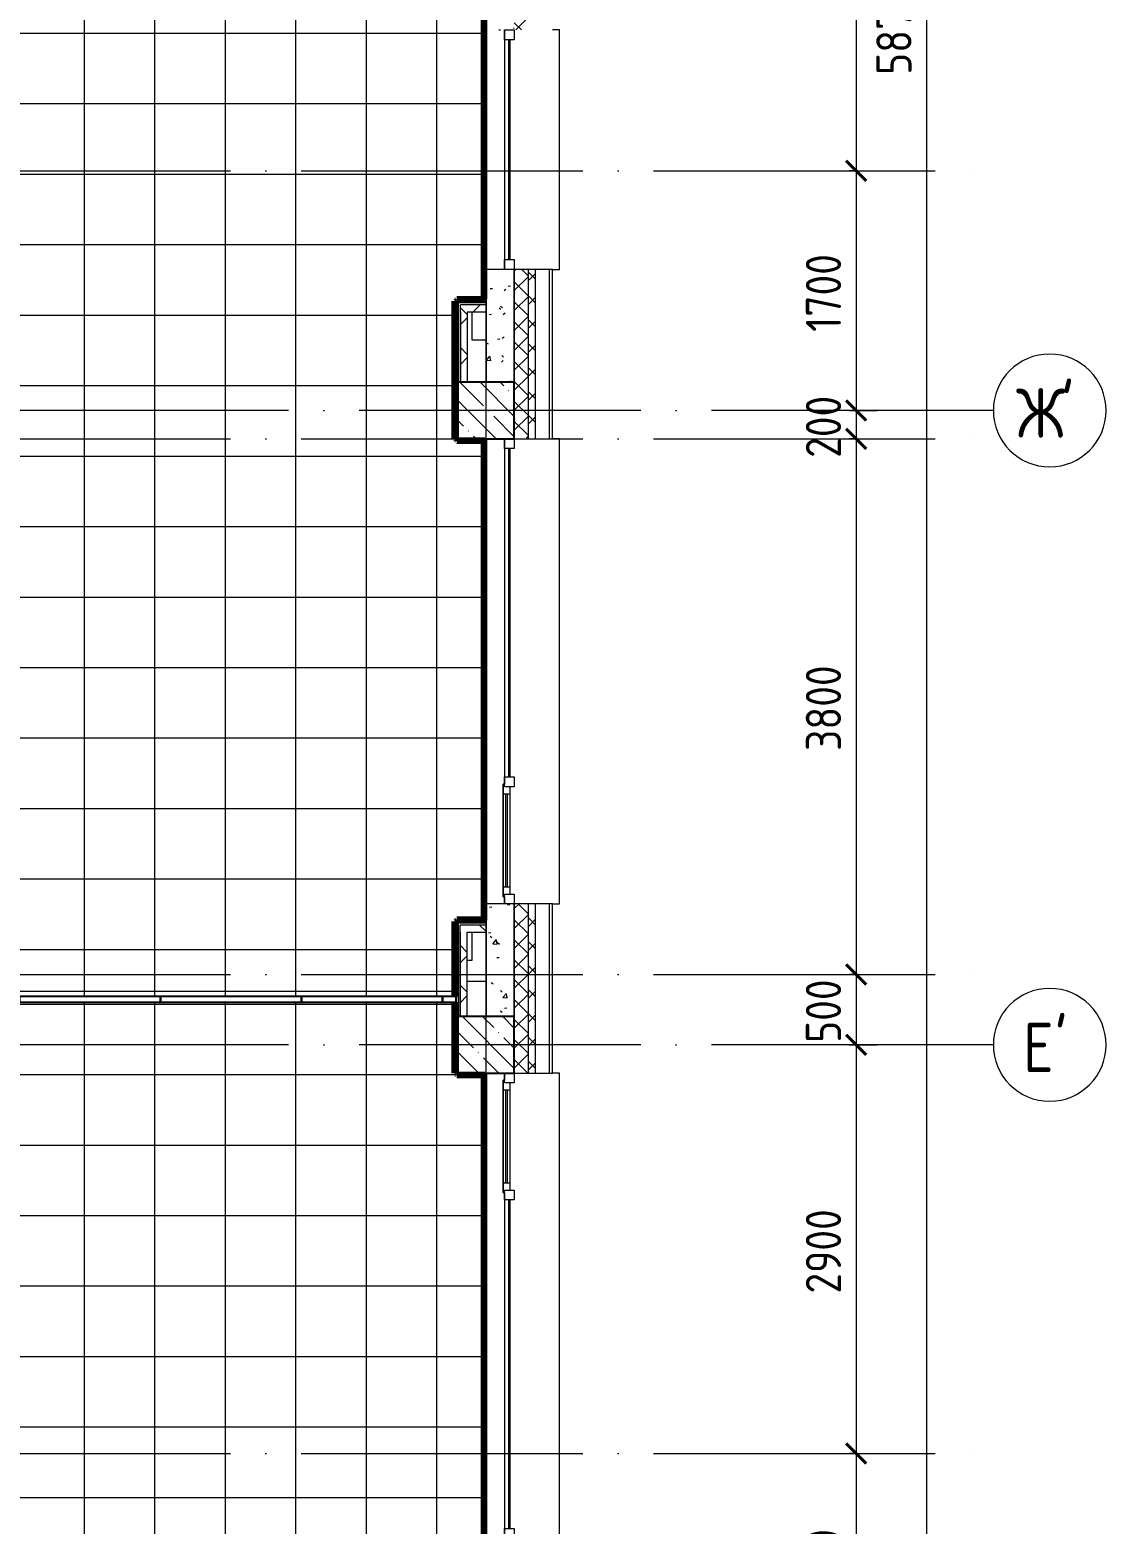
# Model space of a CAD drawing. Header units: millimetres. Extents: x 97 to 215964, y -4577 to 60645.
# Drawn here: x 208311 to 215946, y 18725 to 29325 of the extents above; entities that cross this region are included whole.
import ezdxf

# ---------------------------------------------------------------- set-up
doc = ezdxf.new("R2010")
doc.units = ezdxf.units.MM
doc.linetypes.add('ADSK_Линия сетки', pattern=[2500, 2000, -250, 0, -250])
for name, color, linetype, lineweight in [('A-____-____-DIMS', 211, 'Continuous', 9), ('A-____-____-DIMS-100', 211, 'Continuous', 9), ('A-FLOR-____-OTLN', 192, 'Continuous', 9), ('A-FLOR-____-PATT', 8, 'Continuous', 9), ('A-GENM-____-MCUT', 13, 'Continuous', 9), ('A-GENM-____-OTLN', 13, 'Continuous', 9), ('A-GLAZ-____-MCUT', 151, 'Continuous', 9), ('A-GLAZ-____-OTLN', 151, 'Continuous', 9), ('A-WALL-____-MCUT', 113, 'Continuous', 9), ('A-WALL-____-PATT', 111, 'Continuous', 9), ('A-WALL-FNSH-MCUT', 113, 'Continuous', 9), ('I-WALL-____-OTLN', 2, 'Continuous', 9), ('S-COLS-____-MCUT', 52, 'Continuous', 9), ('S-COLS-____-OTLN', 52, 'Continuous', 9), ('S-GRID-____-IDEN', 1, 'Continuous', 20), ('S-GRID-____-OTLN', 1, 'Continuous', 9)]:
    doc.layers.add(name, color=color, linetype=linetype, lineweight=lineweight)
doc.styles.add('GOST Common', font='GOST_Common.ttf', dxfattribs={"width": 0.9, "height": 250})
doc.styles.add('GOST Common_2', font='GOST_Common.ttf', dxfattribs={"width": 0.9, "height": 350})
doc.dimstyles.new('ADSK_Основной_2_5_мм_Округление_до_10_мм', dxfattribs={"dimscale": 304.8, "dimtxt": 0.824897, "dimasz": 0.463911, "dimexe": 0.492126, "dimexo": 0.001615, "dimgap": 0.098425, "dimtad": 1, "dimdec": 0, "dimlfac": 304.8, "dimrnd": 10, "dimdsep": 46, "dimtxsty": 'GOST Common', "dimblk1": 'OBLIQUE', "dimblk2": 'OBLIQUE', "dimsah": 1, "dimcen": 0.09, "dimdle": 0.492126, "dimazin": 2, "dimtfac": 1, "dimtdec": 4, "dimtix": 1, "dimtmove": 0, "dimatfit": 3, "dimfxl": 1, "dimtvp": 1, "dimtolj": 1, "dimtzin": 0, "dimlwd": 20, "dimlwe": 20, "dimarcsym": 2})
pattern_1 = [(50, (0, 0), (364.36793, -31.8783), [38.1, -419.1]), (355, (0, 0), (-70.48585, 382.1133), [30.48, -335.28]), (100.451, (30.36, -2.66), (293.885, 350.2334), [32.38, -356.18]), (46.184, (0, 101.6), (542.1585, -84.0858), [57.15, -628.65]), (96.636, (45.2, 94.6), (474.8049, 494.8554), [48.57, -534.27]), (351.184, (0, 101.6), (474.8102, 494.85), [45.72, -502.92]), (21, (50.8, 76.2), (303.22847, -204.53046), [38.1, -419.1]), (326, (50.8, 76.2), (123.6039, 368.376), [30.48, -335.28]), (71.451, (76.07, 59.16), (426.8341, 163.8427), [32.38, -356.18]), (37.5, (0, 0), (6.17665, 169.11015), [16.764, -314.452, 16.764, -323.596, -336.55]), (37.5, (0, 0), (6.17665, 169.11015), [-671.576, 16.764, -319.786]), (7.5, (0, 0), (133.63888, 200.3615), [16.764, -177.292, 16.764, -306.832, -128.27]), (7.5, (0, 0), (133.63888, 200.3615), [-517.652, 16.764, -111.506]), (327.5, (-113.28, 0), (271.18182, -11.45836), [16.764, -110.236, 16.764, -379.476, -525.78]), (327.5, (-113.28, 0), (271.18182, -11.45836), [-523.24, 16.764, -509.016]), (317.5, (-164.08, 0), (296.2585, 50.85285), [16.764, -148.336, 16.764, -246.38, -373.38]), (317.5, (-164.08, 0), (296.2585, 50.85285), [-428.244, 16.764, -356.616])]
pattern_2 = [(45, (0, 0), (-141.42136, 141.42136), []), (135, (0, 0), (-141.42136, -141.42136), [])]

# ---------------------------------------------------------------- blocks, each defined once
blk = doc.blocks.new('Окно_СКБ_2Ст1 - Окно_СКБ_2Ст 3300_ОК2-29018964-О_АИ_ПП_8_400_Целиком')
at = {"layer": 'A-GLAZ-____-MCUT', "color": 90}
for p, q in [((-1650, -195), (-1650, -125)), ((-1650, -125), (-1580, -125)), ((-1580, -195), (-1650, -195)), ((-1580, -125), (-1580, -195)), ((750, -195), (750, -125)), ((750, -125), (820, -125)), ((820, -195), (750, -195)), ((820, -195), (800, -195)), ((800, -195), (800, -205)), ((800, -205), (1600, -205)), ((1600, -205), (800, -205)), ((820, -125), (820, -195)), ((1580, -155), (820, -155)), ((820, -155), (820, -195)), ((870, -205), (870, -155)), ((1530, -205), (1530, -155)), ((1580, -195), (1580, -125)), ((1580, -125), (1650, -125)), ((1580, -195), (1580, -155)), ((1650, -195), (1580, -195)), ((1600, -195), (1580, -195)), ((1600, -205), (1600, -195)), ((1650, -125), (1650, -195))]:
    blk.add_line(p, q, dxfattribs=at)
at = {"layer": 'A-GLAZ-____-MCUT', "color": 10, "lineweight": 5}
for p, q in [((750, -155), (-1580, -155)), ((750, -165), (-1580, -165)), ((870, -175), (1530, -175)), ((1530, -185), (870, -185))]:
    blk.add_line(p, q, dxfattribs=at)
at = {"layer": 'A-GLAZ-____-OTLN', "color": 10, "lineweight": 5}
for p, q in [((-1650, -195), (800, -195)), ((1600, -195), (1650, -195))]:
    blk.add_line(p, q, dxfattribs=at)
blk = doc.blocks.new('Окно_СКБ_2Ст1 - Окно_СКБ_2Ст 3300_ОК2л-29018870-О_АИ_ПП_8_400_Целиком')
at = {"layer": 'A-GLAZ-____-MCUT', "color": 90}
for p, q in [((-1650, -195), (-1650, -125)), ((-1650, -125), (-1580, -125)), ((-1580, -195), (-1650, -195)), ((-1580, -195), (-1600, -195)), ((-1600, -195), (-1600, -205)), ((-1600, -205), (-800, -205)), ((-800, -205), (-1600, -205)), ((-1580, -125), (-1580, -195)), ((-820, -155), (-1580, -155)), ((-1580, -155), (-1580, -195)), ((-1530, -205), (-1530, -155)), ((-870, -205), (-870, -155)), ((-820, -195), (-820, -125)), ((-820, -125), (-750, -125)), ((-820, -195), (-820, -155)), ((-750, -195), (-820, -195)), ((-800, -195), (-820, -195)), ((-800, -205), (-800, -195)), ((-750, -125), (-750, -195)), ((1580, -195), (1580, -125)), ((1580, -125), (1650, -125)), ((1650, -195), (1580, -195)), ((1650, -125), (1650, -195))]:
    blk.add_line(p, q, dxfattribs=at)
at = {"layer": 'A-GLAZ-____-MCUT', "color": 10, "lineweight": 5}
for p, q in [((-1530, -175), (-870, -175)), ((-870, -185), (-1530, -185)), ((1580, -155), (-750, -155)), ((1580, -165), (-750, -165))]:
    blk.add_line(p, q, dxfattribs=at)
at = {"layer": 'A-GLAZ-____-OTLN', "color": 10, "lineweight": 5}
for p, q in [((-1650, -195), (-1600, -195)), ((-800, -195), (1650, -195))]:
    blk.add_line(p, q, dxfattribs=at)
blk = doc.blocks.new('Окно_СКБ_1Ст1 - 120_Окно_СКБ_1Ст_1700_ОК19Л-29018914-О_АИ_ПП_8_400_Целиком')
at = {"layer": 'A-GLAZ-____-MCUT', "color": 90}
for p, q in [((-850, -195), (-850, -125)), ((-850, -125), (-780, -125)), ((-780, -195), (-850, -195)), ((-780, -125), (-780, -195)), ((780, -195), (780, -125)), ((780, -125), (850, -125)), ((850, -195), (780, -195)), ((850, -125), (850, -195))]:
    blk.add_line(p, q, dxfattribs=at)
at = {"layer": 'A-GLAZ-____-MCUT', "color": 10, "lineweight": 5}
for p, q in [((780, -155), (-780, -155)), ((780, -165), (-780, -165))]:
    blk.add_line(p, q, dxfattribs=at)
at = {"layer": 'A-GLAZ-____-OTLN', "color": 10, "lineweight": 5}
blk.add_line((-850, -195), (850, -195), dxfattribs=at)
blk = doc.blocks.new('WNW_Отлив1 - Отлив_металлический 2-28598290-О_АИ_ПП_8_400_Целиком')
at = {"layer": 'A-GLAZ-____-OTLN', "color": 10, "lineweight": 5}
for p, q in [((1650, 320), (-1650, 320)), ((-1650, 320), (-1650, 270)), ((1650, 270), (1650, 320))]:
    blk.add_line(p, q, dxfattribs=at)
blk = doc.blocks.new('WNW_Отлив1 - Отлив_металлический 2-28595994-О_АИ_ПП_8_400_Целиком')
at = {"layer": 'A-GLAZ-____-OTLN', "color": 10, "lineweight": 5}
for p, q in [((850, 320), (-850, 320)), ((-850, 320), (-850, 270)), ((850, 270), (850, 320))]:
    blk.add_line(p, q, dxfattribs=at)
blk = doc.blocks.new('BSC_Колонна _Прямоугольная - 400x400-V91-О_АИ_ПП_8_400_Целиком')
at = {"layer": 'S-COLS-____-OTLN', "lineweight": 5}
h = blk.add_hatch(dxfattribs=at)
h.set_pattern_fill('FP_101', color=256, style=0, pattern_type=2)
h.set_pattern_definition([(135, (-152749.98, -26625), (-142.5612, -142.5612), []), (135, (-152607.42, -26625), (-142.5612, -142.5612), [252.016, -50.403, 3.353, -47.05])])
h.paths.add_polyline_path([(-200, -200), (200, -200), (200, 200), (-200, 200), (-200, -120)])
at = {"layer": 'S-COLS-____-MCUT', "color": 130, "lineweight": 25}
for p, q in [((200, 200), (-200, 200)), ((-200, 200), (-200, -200)), ((200, -200), (200, 200)), ((-200, -200), (200, -200))]:
    blk.add_line(p, q, dxfattribs=at)
blk = doc.blocks.new('BSC_Колонна _Прямоугольная - 400x400-V93-О_АИ_ПП_8_400_Целиком')
at = {"layer": 'S-COLS-____-OTLN', "lineweight": 5}
h = blk.add_hatch(dxfattribs=at)
h.set_pattern_fill('FP_103', color=256, style=0, pattern_type=2)
h.set_pattern_definition([(135, (-152749.98, -22125), (-142.5612, -142.5612), []), (135, (-152607.42, -22125), (-142.5612, -142.5612), [252.016, -50.403, 3.353, -47.05])])
h.paths.add_polyline_path([(-200, -200), (200, -200), (200, 200), (-200, 200)])
at = {"layer": 'S-COLS-____-MCUT', "color": 130, "lineweight": 25}
for p, q in [((200, 200), (-200, 200)), ((-200, 200), (-200, -200)), ((200, -200), (200, 200)), ((-200, -200), (200, -200))]:
    blk.add_line(p, q, dxfattribs=at)
blk = doc.blocks.new('101_Трансформируемая перегородка - 101_Трансформируемая перегородка без двери-38025956-О_АИ_ПП_8_400_Целиком')
at = {"layer": 'A-GENM-____-MCUT', "color": 130, "lineweight": 25}
for p, q in [((100, 0), (0, 0)), ((0, 0), (0, -40)), ((100, -40), (100, 0)), ((100, 0), (100, -40)), ((1100, 0), (100, 0)), ((2100, 0), (1100, 0)), ((1100, 0), (1100, -40)), ((1100, -40), (1100, 0)), ((3100, 0), (2100, 0)), ((2100, 0), (2100, -40)), ((2100, -40), (2100, 0)), ((4100, 0), (3100, 0)), ((3100, 0), (3100, -40)), ((3100, -40), (3100, 0)), ((5100, 0), (4100, 0)), ((4100, 0), (4100, -40)), ((4100, -40), (4100, 0)), ((6100, 0), (5100, 0)), ((5100, 0), (5100, -40)), ((5100, -40), (5100, 0)), ((7100, 0), (6100, 0)), ((6100, 0), (6100, -40)), ((6100, -40), (6100, 0)), ((7100, -40), (7100, 0)), ((7200, 0), (7100, 0)), ((7100, 0), (7100, -40)), ((7200, -40), (7200, 0)), ((0, -40), (100, -40)), ((100, -40), (1100, -40)), ((1100, -40), (2100, -40)), ((2100, -40), (3100, -40)), ((3100, -40), (4100, -40)), ((4100, -40), (5100, -40)), ((5100, -40), (6100, -40)), ((6100, -40), (7100, -40)), ((7100, -40), (7200, -40))]:
    blk.add_line(p, q, dxfattribs=at)
blk = doc.blocks.new('0083_СОШ675_АР_R22_rvt-1-О_АИ_ПП_8_400_Целиком')
at = {"layer": 'A-WALL-____-PATT', "lineweight": 5}
h = blk.add_hatch(dxfattribs=at)
h.set_pattern_fill('FP_9', color=10, style=0, pattern_type=2)
h.set_pattern_definition([(135, (0, 0), (-84.85281, -84.85281), []), (225, (0, 0), (84.85281, -84.85281), [])])
h.paths.add_polyline_path([(153050, -275), (153100, -275), (153100, 625), (153050, 625), (153050, -175)])
h.paths.add_polyline_path([(153100, 2325), (153100, 3025), (153050, 3025), (153050, 2325)])
h.paths.add_polyline_path([(153100, 3925), (153100, 5125), (153050, 5125), (153050, 3925)])
h.paths.add_polyline_path([(153050, 8425), (153100, 8425), (153100, 9625), (153050, 9625)])
h.paths.add_polyline_path([(153100, 11325), (153100, 12025), (153050, 12025), (153050, 11325)])
h.paths.add_polyline_path([(153050, 12925), (153100, 12925), (153100, 14125), (153050, 14125), (153050, 13803)])
h.paths.add_polyline_path([(153050, 15025), (153100, 15025), (153100, 15725), (153050, 15725)])
h.paths.add_polyline_path([(153050, 17425), (153100, 17425), (153100, 18625), (153050, 18625), (153050, 17711)])
h.paths.add_polyline_path([(153050, 21925), (153100, 21925), (153100, 23125), (153050, 23125)])
h.paths.add_polyline_path([(153050, 26425), (153100, 26425), (153100, 27625), (153050, 27625)])
h.paths.add_polyline_path([(153050, 29325), (153100, 29325), (153100, 30025), (153050, 30025), (153050, 29436)])
h.paths.add_polyline_path([(153100, 30925), (153100, 32125), (153050, 32125), (153050, 30925)])
h.paths.add_polyline_path([(153100, 35425), (153100, 36625), (153050, 36625), (153050, 35425)])
h.paths.add_polyline_path([(153050, 39925), (153100, 39925), (153100, 41125), (153050, 41125)])
h.paths.add_polyline_path([(153100, 42025), (153100, 42725), (153050, 42725), (153050, 42025)])
h.paths.add_polyline_path([(153050, 44425), (153100, 44425), (153100, 45625), (153050, 45625), (153050, 45068)])
h.paths.add_polyline_path([(153100, 47325), (153100, 48025), (153050, 48025), (153050, 47325)])
h.paths.add_polyline_path([(153050, 48925), (153100, 48925), (153100, 50125), (153050, 50125), (153050, 48976)])
h.paths.add_polyline_path([(153100, 53425), (153100, 54625), (153050, 54625), (153050, 53425)])
h.paths.add_polyline_path([(153100, 57925), (153100, 59075), (153050, 59075), (153050, 57925)])
h = blk.add_hatch(dxfattribs=at)
h.set_pattern_fill('FP_16', color=10, style=0, pattern_type=2)
h.set_pattern_definition([(45, (0, 0), (-70.71068, 70.71068), []), (135, (0, 0), (-70.71068, -70.71068), [])])
h.paths.add_polyline_path([(153050, -175), (153050, 625), (152950, 625), (152950, -175)])
h.paths.add_polyline_path([(153050, 2325), (153050, 3025), (152950, 3025), (152950, 2325)])
h.paths.add_polyline_path([(153050, 3925), (153050, 5125), (152950, 5125), (152950, 3925)])
h.paths.add_polyline_path([(152950, 8425), (153050, 8425), (153050, 9625), (152950, 9625), (152950, 8825)])
h.paths.add_polyline_path([(152950, 11325), (153050, 11325), (153050, 12025), (152950, 12025)])
h.paths.add_polyline_path([(152950, 12925), (153050, 12925), (153050, 14125), (152950, 14125), (152950, 13325)])
h.paths.add_polyline_path([(153050, 15025), (153050, 15725), (152950, 15725), (152950, 15025)])
h.paths.add_polyline_path([(152950, 17425), (153050, 17425), (153050, 18625), (152950, 18625), (152950, 17711)])
h.paths.add_polyline_path([(152950, 21925), (153050, 21925), (153050, 23125), (152950, 23125), (152950, 22325)])
h.paths.add_polyline_path([(152950, 26425), (153050, 26425), (153050, 27625), (152950, 27625), (152950, 26825)])
h.paths.add_polyline_path([(152950, 29325), (153050, 29325), (153050, 30025), (152950, 30025), (152950, 29436)])
h.paths.add_polyline_path([(153050, 30925), (153050, 32125), (152950, 32125), (152950, 30925)])
h.paths.add_polyline_path([(153050, 35425), (153050, 36625), (152950, 36625), (152950, 35425)])
h.paths.add_polyline_path([(152950, 39925), (153050, 39925), (153050, 41125), (152950, 41125), (152950, 40725)])
h.paths.add_polyline_path([(152950, 42025), (153050, 42025), (153050, 42725), (152950, 42725)])
h.paths.add_polyline_path([(152950, 44425), (153050, 44425), (153050, 45625), (152950, 45625), (152950, 45068)])
h.paths.add_polyline_path([(153050, 47325), (153050, 48025), (152950, 48025), (152950, 47325)])
h.paths.add_polyline_path([(152950, 48925), (153050, 48925), (153050, 50125), (152950, 50125), (152950, 48976)])
h.paths.add_polyline_path([(153050, 53425), (153050, 54625), (152950, 54625), (152950, 53425)])
h.paths.add_polyline_path([(152950, 57925), (153050, 57925), (153050, 58975), (152950, 58975), (152950, 58575)])
h = blk.add_hatch(dxfattribs=at)
h.set_pattern_fill('FP_69', color=10, style=0, pattern_type=2)
h.set_pattern_definition(pattern_1)
h.paths.add_polyline_path([(152924, 26825), (152950, 26825), (152950, 27625), (152750, 27625), (152750, 26825)])
h.paths.add_polyline_path([(152924, 29325), (152950, 29325), (152950, 30025), (152750, 30025), (152750, 29325)])
h = blk.add_hatch(dxfattribs=at)
h.set_pattern_fill('FP_17', color=252, style=0, pattern_type=2)
h.set_pattern_definition(pattern_2)
h.paths.add_polyline_path([(152568, 27325), (152750, 27325), (152750, 27375), (152568, 27375)])
h = blk.add_hatch(dxfattribs=at)
h.set_pattern_fill('FP_17', color=252, style=0, pattern_type=2)
h.set_pattern_definition(pattern_2)
h.paths.add_polyline_path([(152568, 26825), (152618, 26825), (152618, 27325), (152568, 27325), (152568, 26993)])
h = blk.add_hatch(dxfattribs=at)
h.set_pattern_fill('FP_69', color=10, style=0, pattern_type=2)
h.set_pattern_definition(pattern_1)
h.paths.add_polyline_path([(152950, 22325), (152950, 22325), (152950, 23125), (152750, 23125), (152750, 22325), (152924, 22325)])
h = blk.add_hatch(dxfattribs=at)
h.set_pattern_fill('FP_17', color=252, style=0, pattern_type=2)
h.set_pattern_definition(pattern_2)
h.paths.add_polyline_path([(152615, 22925), (152750, 22925), (152750, 22975), (152565, 22975), (152565, 22925), (152610, 22925)])
h = blk.add_hatch(dxfattribs=at)
h.set_pattern_fill('FP_17', color=252, style=0, pattern_type=2)
h.set_pattern_definition(pattern_2)
h.paths.add_polyline_path([(152565, 22325), (152615, 22325), (152615, 22925), (152565, 22925), (152565, 22597)])
at = {"layer": 'A-FLOR-____-OTLN', "color": 90}
for p, q in [((152650, 27125), (152650, 27325)), ((152750, 27125), (152650, 27125)), ((152650, 22725), (152650, 22925)), ((152615, 22725), (152650, 22725)), ((152750, 22575), (152615, 22575))]:
    blk.add_line(p, q, dxfattribs=at)
at = {"layer": 'A-WALL-____-MCUT', "color": 50, "lineweight": 13}
for p, q in [((152750, 27625), (152750, 26825)), ((152950, 27625), (152750, 27625)), ((152950, 27625), (152950, 26825)), ((152950, 26825), (152950, 27625)), ((153100, 27625), (153050, 27625)), ((153050, 26425), (153050, 27625)), ((153100, 26425), (153100, 27625)), ((152568, 27325), (152568, 27375)), ((152750, 27375), (152568, 27375)), ((152750, 27325), (152750, 27375)), ((152568, 27325), (152568, 26825)), ((152618, 26825), (152618, 27325)), ((152618, 27325), (152750, 27325)), ((153050, 26425), (153100, 26425)), ((152750, 23125), (152750, 22325)), ((152950, 23125), (152750, 23125)), ((152950, 23125), (152950, 22325)), ((152950, 22325), (152950, 23125)), ((153100, 23125), (153050, 23125)), ((153050, 21925), (153050, 23125)), ((153100, 21925), (153100, 23125)), ((152565, 22925), (152565, 22975)), ((152750, 22975), (152565, 22975)), ((152565, 22925), (152565, 22325)), ((152615, 22325), (152615, 22925)), ((152615, 22925), (152750, 22925)), ((152750, 22925), (152750, 22975)), ((153050, 21925), (153100, 21925))]:
    blk.add_line(p, q, dxfattribs=at)
at = {"layer": 'A-WALL-____-MCUT', "color": 90}
for p, q in [((153050, 27625), (152950, 27625)), ((153200, 27625), (153100, 27625)), ((152950, 26425), (153050, 26425)), ((153100, 26425), (153200, 26425)), ((153050, 23125), (152950, 23125)), ((153200, 23125), (153100, 23125)), ((152950, 21925), (153050, 21925)), ((153100, 21925), (153200, 21925))]:
    blk.add_line(p, q, dxfattribs=at)
at = {"layer": 'A-WALL-____-MCUT', "color": 10, "lineweight": 5}
for p, q in [((153200, 26425), (153200, 27625)), ((152555, 27375), (152555, 27388)), ((152750, 27388), (152555, 27388)), ((152555, 27325), (152555, 27375)), ((152555, 27325), (152555, 26825)), ((153200, 21925), (153200, 23125)), ((152553, 22975), (152553, 22988)), ((152750, 22988), (152553, 22988)), ((152553, 22925), (152553, 22975)), ((152553, 22925), (152553, 22325))]:
    blk.add_line(p, q, dxfattribs=at)
at = {"layer": 'A-WALL-FNSH-MCUT', "color": 90}
for p, q in [((153220, 27625), (153200, 27625)), ((153220, 26425), (153220, 27625)), ((152750, 27400), (152543, 27400)), ((152543, 27400), (152543, 27388)), ((152543, 27388), (152543, 27375)), ((152543, 27375), (152543, 27325)), ((152750, 27388), (152750, 27400)), ((152750, 27375), (152750, 27388)), ((152543, 27325), (152543, 26825)), ((152543, 26825), (152550, 26825)), ((153200, 26425), (153220, 26425)), ((153220, 23125), (153200, 23125)), ((153220, 21925), (153220, 23125)), ((152750, 23000), (152540, 23000)), ((152540, 23000), (152540, 22988)), ((152540, 22988), (152540, 22975)), ((152540, 22975), (152540, 22925)), ((152540, 22925), (152540, 22325)), ((152750, 22988), (152750, 23000)), ((152750, 22975), (152750, 22988)), ((152540, 22325), (152550, 22325)), ((153200, 21925), (153220, 21925))]:
    blk.add_line(p, q, dxfattribs=at)
at = {"layer": 'I-WALL-____-OTLN', "color": 90}
for p, q in [((152750, 27625), (152750, 29325)), ((152750, 23125), (152750, 26425)), ((152750, 18625), (152750, 21925))]:
    blk.add_line(p, q, dxfattribs=at)
at = {"layer": 'A-GENM-____-OTLN', "color": 90, "lineweight": 9, "rotation": 180}
blk.add_blockref('101_Трансформируемая перегородка - 101_Трансформируемая перегородка без двери-38025956-О_АИ_ПП_8_400_Целиком', (152540, 22428), dxfattribs=at)
at = {"layer": 'A-GLAZ-____-OTLN', "color": 90, "lineweight": 9, "rotation": 269.9999999999999}
for name, p in [('Окно_СКБ_1Ст1 - 120_Окно_СКБ_1Ст_1700_ОК19Л-29018914-О_АИ_ПП_8_400_Целиком', (153075, 28475)), ('WNW_Отлив1 - Отлив_металлический 2-28595994-О_АИ_ПП_8_400_Целиком', (152950, 28475)), ('Окно_СКБ_2Ст1 - Окно_СКБ_2Ст 3300_ОК2-29018964-О_АИ_ПП_8_400_Целиком', (153075, 24775)), ('WNW_Отлив1 - Отлив_металлический 2-28598290-О_АИ_ПП_8_400_Целиком', (152950, 24775)), ('Окно_СКБ_2Ст1 - Окно_СКБ_2Ст 3300_ОК2л-29018870-О_АИ_ПП_8_400_Целиком', (153075, 20275)), ('WNW_Отлив1 - Отлив_металлический 2-28598290-О_АИ_ПП_8_400_Целиком', (152950, 20275))]:
    blk.add_blockref(name, p, dxfattribs=at)
at = {"layer": 'S-COLS-____-OTLN', "color": 90, "lineweight": 9}
for name, p in [('BSC_Колонна _Прямоугольная - 400x400-V91-О_АИ_ПП_8_400_Целиком', (152750, 26625)), ('BSC_Колонна _Прямоугольная - 400x400-V93-О_АИ_ПП_8_400_Целиком', (152750, 22125))]:
    blk.add_blockref(name, p, dxfattribs=at)
blk = doc.blocks.new('Ось сетки - Круг_Ø8 мм-8258-О_АИ_ПП_8_400_Целиком')
at = {"layer": 'S-GRID-____-IDEN'}
for start, end in [(360, 180), (180, 360)]:
    blk.add_arc((0, 0), 4, start, end, dxfattribs=at)
blk = doc.blocks.new('DIMBLOCK20-О_АИ_ПП_8_400_Целиком')
at = {"layer": 'A-____-____-DIMS-100', "lineweight": 40}
for p, q in [((214173, 31125), (214102, 31196)), ((214173, 31125), (214243, 31054)), ((214173, 28325), (214102, 28396)), ((214173, 28325), (214243, 28254))]:
    blk.add_line(p, q, dxfattribs=at)
at = {"layer": 'A-____-____-DIMS-100', "lineweight": 20}
for p, q in [((214123, 31125), (214323, 31125)), ((214173, 31125), (214123, 31125)), ((214173, 31125), (214173, 28325)), ((214123, 28325), (214323, 28325)), ((214173, 28325), (214123, 28325))]:
    blk.add_line(p, q, dxfattribs=at)
at = {"layer": 'A-____-____-DIMS-100', "color": 0, "lineweight": 20, "insert": (213816, 29410), "char_height": 250, "width": 756.84, "attachment_point": 1, "rotation": 90, "line_spacing_factor": 1.022761, "style": 'GOST Common'}
blk.add_mtext('2800', dxfattribs=at)
blk = doc.blocks.new('_Oblique')
at = {"color": 0, "linetype": 'ByBlock', "lineweight": -2}
blk.add_line((-0.5, -0.5), (0.5, 0.5), dxfattribs=at)
blk = doc.blocks.new('DIMBLOCK21-О_АИ_ПП_8_400_Целиком')
at = {"layer": 'A-____-____-DIMS-100', "lineweight": 40}
for p, q in [((214173, 28325), (214102, 28396)), ((214173, 28325), (214243, 28254)), ((214173, 26625), (214102, 26696)), ((214173, 26625), (214243, 26554))]:
    blk.add_line(p, q, dxfattribs=at)
at = {"layer": 'A-____-____-DIMS-100', "lineweight": 20}
for p, q in [((214123, 28325), (214323, 28325)), ((214173, 28325), (214123, 28325)), ((214173, 28325), (214173, 26625)), ((214123, 26625), (214323, 26625)), ((214173, 26625), (214123, 26625))]:
    blk.add_line(p, q, dxfattribs=at)
at = {"layer": 'A-____-____-DIMS-100', "color": 0, "lineweight": 20, "insert": (213816, 27183), "char_height": 250, "width": 700.59, "attachment_point": 1, "rotation": 90, "line_spacing_factor": 1.022761, "style": 'GOST Common'}
blk.add_mtext('1700', dxfattribs=at)
blk = doc.blocks.new('DIMBLOCK22-О_АИ_ПП_8_400_Целиком')
at = {"layer": 'A-____-____-DIMS-100', "lineweight": 40}
for p, q in [((214173, 26625), (214102, 26696)), ((214173, 26625), (214243, 26554)), ((214173, 26425), (214102, 26496)), ((214173, 26425), (214243, 26354))]:
    blk.add_line(p, q, dxfattribs=at)
at = {"layer": 'A-____-____-DIMS-100', "lineweight": 20}
for p, q in [((214123, 26625), (214323, 26625)), ((214173, 26625), (214123, 26625)), ((214173, 26625), (214173, 26425)), ((214123, 26425), (214323, 26425)), ((214173, 26425), (214123, 26425))]:
    blk.add_line(p, q, dxfattribs=at)
at = {"layer": 'A-____-____-DIMS-100', "color": 0, "lineweight": 20, "insert": (213816, 26289), "char_height": 250, "width": 567.63, "attachment_point": 1, "rotation": 90, "line_spacing_factor": 1.022761, "style": 'GOST Common'}
blk.add_mtext('200', dxfattribs=at)
blk = doc.blocks.new('DIMBLOCK23-О_АИ_ПП_8_400_Целиком')
at = {"layer": 'A-____-____-DIMS-100', "lineweight": 40}
for p, q in [((214173, 26425), (214102, 26496)), ((214173, 26425), (214243, 26354)), ((214173, 22625), (214102, 22696)), ((214173, 22625), (214243, 22554))]:
    blk.add_line(p, q, dxfattribs=at)
at = {"layer": 'A-____-____-DIMS-100', "lineweight": 20}
for p, q in [((214123, 26425), (214323, 26425)), ((214173, 26425), (214123, 26425)), ((214173, 26425), (214173, 22625)), ((214123, 22625), (214323, 22625)), ((214173, 22625), (214123, 22625))]:
    blk.add_line(p, q, dxfattribs=at)
at = {"layer": 'A-____-____-DIMS-100', "color": 0, "lineweight": 20, "insert": (213816, 24210), "char_height": 250, "width": 756.84, "attachment_point": 1, "rotation": 90, "line_spacing_factor": 1.022761, "style": 'GOST Common'}
blk.add_mtext('3800', dxfattribs=at)
blk = doc.blocks.new('DIMBLOCK24-О_АИ_ПП_8_400_Целиком')
at = {"layer": 'A-____-____-DIMS-100', "lineweight": 40}
for p, q in [((214173, 22625), (214102, 22696)), ((214173, 22625), (214243, 22554)), ((214173, 22125), (214102, 22196)), ((214173, 22125), (214243, 22054))]:
    blk.add_line(p, q, dxfattribs=at)
at = {"layer": 'A-____-____-DIMS-100', "lineweight": 20}
for p, q in [((214123, 22625), (214323, 22625)), ((214173, 22625), (214123, 22625)), ((214173, 22625), (214173, 22125)), ((214123, 22125), (214323, 22125)), ((214173, 22125), (214123, 22125))]:
    blk.add_line(p, q, dxfattribs=at)
at = {"layer": 'A-____-____-DIMS-100', "color": 0, "lineweight": 20, "insert": (213816, 22139), "char_height": 250, "width": 567.63, "attachment_point": 1, "rotation": 90, "line_spacing_factor": 1.022761, "style": 'GOST Common'}
blk.add_mtext('500', dxfattribs=at)
blk = doc.blocks.new('DIMBLOCK25-О_АИ_ПП_8_400_Целиком')
at = {"layer": 'A-____-____-DIMS-100', "lineweight": 40}
for p, q in [((214173, 22125), (214102, 22196)), ((214173, 22125), (214243, 22054)), ((214173, 19225), (214102, 19296)), ((214173, 19225), (214243, 19154))]:
    blk.add_line(p, q, dxfattribs=at)
at = {"layer": 'A-____-____-DIMS-100', "lineweight": 20}
for p, q in [((214123, 22125), (214323, 22125)), ((214173, 22125), (214123, 22125)), ((214173, 22125), (214173, 19225)), ((214123, 19225), (214323, 19225)), ((214173, 19225), (214123, 19225))]:
    blk.add_line(p, q, dxfattribs=at)
at = {"layer": 'A-____-____-DIMS-100', "color": 0, "lineweight": 20, "insert": (213816, 20360), "char_height": 250, "width": 756.84, "attachment_point": 1, "rotation": 90, "line_spacing_factor": 1.022761, "style": 'GOST Common'}
blk.add_mtext('2900', dxfattribs=at)
blk = doc.blocks.new('DIMBLOCK26-О_АИ_ПП_8_400_Целиком')
at = {"layer": 'A-____-____-DIMS-100', "lineweight": 40}
for p, q in [((214173, 19225), (214102, 19296)), ((214173, 19225), (214243, 19154)), ((214173, 17625), (214102, 17696)), ((214173, 17625), (214243, 17554))]:
    blk.add_line(p, q, dxfattribs=at)
at = {"layer": 'A-____-____-DIMS-100', "lineweight": 20}
for p, q in [((214123, 19225), (214323, 19225)), ((214173, 19225), (214123, 19225)), ((214173, 19225), (214173, 17625)), ((214123, 17625), (214323, 17625)), ((214173, 17625), (214123, 17625))]:
    blk.add_line(p, q, dxfattribs=at)
at = {"layer": 'A-____-____-DIMS-100', "color": 0, "lineweight": 20, "insert": (213816, 18133), "char_height": 250, "width": 700.59, "attachment_point": 1, "rotation": 90, "line_spacing_factor": 1.022761, "style": 'GOST Common'}
blk.add_mtext('1600', dxfattribs=at)
blk = doc.blocks.new('DIMBLOCK34-О_АИ_ПП_8_400_Целиком')
at = {"layer": 'A-____-____-DIMS-100', "lineweight": 40}
for p, q in [((214673, 58775), (214602, 58846)), ((214673, 58775), (214743, 58704)), ((214673, 25), (214602, 96)), ((214673, 25), (214743, -46))]:
    blk.add_line(p, q, dxfattribs=at)
at = {"layer": 'A-____-____-DIMS-100', "lineweight": 20}
for p, q in [((214673, 58925), (214673, -125)), ((214623, 58775), (214823, 58775)), ((214673, 58775), (214623, 58775)), ((214623, 25), (214823, 25)), ((214673, 25), (214623, 25))]:
    blk.add_line(p, q, dxfattribs=at)
at = {"layer": 'A-____-____-DIMS-100', "color": 0, "lineweight": 20, "insert": (214316, 29006), "char_height": 250, "width": 946.05, "attachment_point": 1, "rotation": 90, "line_spacing_factor": 1.022761, "style": 'GOST Common'}
blk.add_mtext('58750', dxfattribs=at)

msp = doc.modelspace()

# ---------------------------------------------------------------- hatches: boundary and pattern name
at = {"layer": 'A-FLOR-____-PATT'}
h = msp.add_hatch(dxfattribs=at)
h.set_pattern_fill('FP_193', color=256, style=0, pattern_type=2)
h.set_pattern_definition([(0, (207697.87, 27301.37), (0, 500), []), (90, (207697.87, 27301.37), (-500, 3e-14), [])])
h.paths.add_polyline_path([(204062.700658, 22502.72999), (211325.865903, 22502.72999), (211325.865903, 23000.004543), (211330.865903, 23000.430228), (211330.865903, 23010.004543), (211340.865903, 23010.004543), (211340.865903, 23015.004543), (211532.865903, 23015.004543), (211532.865903, 26410.000586), (211340.865903, 26410.000586), (211340.865903, 26415.000586), (211330.865903, 26415.000586), (211330.865903, 26425), (211325.865903, 26425), (211325.865903, 27400.11992), (211330.865903, 27400.11992), (211330.865903, 27410.11992), (211340.865903, 27410.11992), (211340.865903, 27415.11992), (211532.887824, 27415.11992), (211532.887824, 30910.000586), (211347.887824, 30910.000586), (211347.865903, 30915.000586), (211337.887824, 30915.000586), (211337.887824, 30925), (211332.887824, 30925), (211332.887824, 31325.239253), (211337.887824, 31326.108881), (211337.887824, 31335.239253), (211347.887824, 31335.239253), (211347.887824, 31340.239253), (211532.887824, 31340.239253), (211532.887824, 32024.999414), (204392.865903, 32024.999414), (204392.865903, 30925.000586), (204387.865903, 30925.000586), (204387.865903, 30915.000586), (204377.865903, 30915.000586), (204377.865903, 30910.000586), (204062.887824, 30910.000586), (204062.887824, 29799.999414), (204047.887824, 29800.074152), (204047.700658, 29799.999414), (203847.865903, 29799.999414), (203847.865903, 27299.999414), (204047.700658, 27299.967876), (204047.887824, 27299.999414), (204062.887824, 27299.999414), (204062.887824, 26840.000586), (204377.887824, 26840.000586), (204378.874311, 26835.000586), (204387.887824, 26835.000586), (204387.887824, 26825.000586), (204392.887824, 26824.136654), (204392.887824, 23175.001172), (204387.887824, 23174.031837), (204387.887824, 23165.001172), (204377.887824, 23165.001172), (204377.865903, 23160.001172), (204062.700658, 23160.001172), (204062.700658, 22533.317087)])
h.paths.add_polyline_path([(204377.865903, 23175.001172), (204377.887824, 23175.021029), (204377.865903, 23175.010808)])
h.paths.add_polyline_path([(211347.85569, 26425.000586), (211347.865903, 26425.000586), (211347.865903, 26825), (211340.865903, 26825), (211340.865903, 26425.000586)])
h.paths.add_polyline_path([(211532.887824, 32064.999414), (211532.887824, 32099.999414), (204392.865903, 32099.999414), (204392.865903, 32064.999414), (211447.888824, 32064.999414)])
h = msp.add_hatch(dxfattribs=at)
h.set_pattern_fill('FP_192', color=256, style=0, pattern_type=2)
h.set_pattern_definition([(0, (207697.87, 17913.87), (0, 500), []), (90, (207697.87, 17913.87), (-500, 3e-14), [])])
h.paths.add_polyline_path([(209206.839678, 13340.004543), (211325.887824, 13340.004543), (211325.887824, 13720.73942), (211330.887824, 13720.73942), (211330.887824, 13730.73942), (211340.887824, 13730.73942), (211340.887824, 13735.73942), (211532.887824, 13735.73942), (211532.887824, 17409.996629), (211340.887824, 17409.996629), (211340.887824, 17419.996629), (211325.887824, 17419.996629), (211325.887824, 18550.000586), (211330.887824, 18550.000586), (211330.887824, 18560.000586), (211340.887824, 18560.000586), (211340.887824, 18565.000586), (211532.865903, 18565.000586), (211532.865903, 21910), (211340.887824, 21910), (211340.887824, 21915), (211330.887824, 21915), (211330.887824, 21925), (211325.887824, 21925), (211325.865903, 22427.72999), (204137.887824, 22427.72999), (204137.887824, 22467.72999), (211325.865903, 22467.72999), (211325.865903, 22502.72999), (204062.700658, 22502.72999), (204062.700658, 22340.000586), (204377.865903, 22340.000586), (204377.865903, 22335.000586), (204387.865903, 22335.000586), (204387.865903, 22325.000586), (204392.865903, 22324.13791), (204392.865903, 20990), (204387.865903, 20990), (204387.865903, 20980), (204377.865903, 20980), (204377.227867, 20975), (204062.865903, 20975), (204062.865903, 20845), (203847.865903, 20845), (203847.887824, 18345), (204062.865903, 18345), (204062.865903, 17840.000586), (204247.865903, 17840.000586), (204248.254748, 17835.000586), (204257.865903, 17835.000586), (204257.865903, 17825.000586), (204262.865903, 17825.000586), (204262.865903, 17430.001172), (204377.887824, 17430.001172), (204377.887824, 17425.001172), (204387.887824, 17425.001172), (204387.887824, 17415.001172), (204392.887824, 17415), (204392.887824, 15344.997215), (204387.887824, 15344.997215), (204387.869322, 15334.997215), (204377.887824, 15334.997215), (204377.633416, 15329.997215), (204062.887824, 15329.997215), (204062.887824, 13934.999414), (204357.887824, 13934.999414), (204358.387824, 13929.999414), (204367.887824, 13929.999414), (204367.887824, 13919.999414), (204372.887824, 13919.999414), (204372.887824, 13340.004543), (205432.865903, 13340.004543), (205433.560082, 13635.11992), (205437.865903, 13635.11992), (205437.865903, 13645.11992), (205447.865903, 13645.11992), (205447.865903, 13650.11992), (206347.865903, 13650.11992), (206347.865903, 13645.11992), (206357.865903, 13645.11992), (206357.865903, 13635.11992), (206362.865903, 13634.187628), (206362.865903, 13340.004543), (206691.319947, 13340.004543)])
h.paths.add_polyline_path([(204377.887824, 15344.997215), (204377.843981, 15345), (204377.869273, 15344.997215)])
h.paths.add_polyline_path([(204247.843981, 17415.001172), (204247.865903, 17415.001172), (204247.843981, 17424.993865)])
h.paths.add_polyline_path([(211347.861456, 17424.996629), (211347.865903, 17425), (211347.865903, 17825), (211340.887824, 17825), (211340.887824, 17424.996629), (211345.516473, 17424.996629)])
h.paths.add_polyline_path([(211547.865903, 17424.996629), (211547.865903, 17424.999414), (211537.99754, 17424.999414)])
h.paths.add_polyline_path([(211347.843981, 21925), (211347.843981, 22325), (211340.865903, 22325), (211340.887824, 21925)])
at = {"layer": 'A-WALL-____-PATT'}
h = msp.add_hatch(color=7, dxfattribs=at)
h.paths.add_polyline_path([(211547.887824, 27410.11992), (211547.887824, 27624.999414), (211537.887824, 27624.999414), (211537.887824, 27410.11992)])
h.paths.add_polyline_path([(211547.887824, 29324.999414), (211547.887824, 30024.999414), (211537.887824, 30024.999414), (211537.887824, 29324.999414)])
for points in [[(211330.865903, 26415.000586), (211340.865903, 26415.000586), (211340.865903, 27410.11992), (211330.865903, 27410.11992), (211330.865903, 26504.716655)], [(211340.865903, 27400.11992), (211547.887824, 27400.11992), (211547.887824, 27410.11992), (211340.865903, 27410.11992)], [(211537.865903, 26415.000586), (211537.865903, 26425), (211340.865903, 26425.000586), (211340.865903, 26415.000586), (211347.865903, 26415.000586)], [(211547.865903, 23000.004543), (211547.865903, 23125.005715), (211537.865903, 23125.005715), (211537.865903, 23000.004543)], [(211330.865903, 22125.001172), (211340.865903, 22125.001172), (211340.865903, 23010.004543), (211330.865903, 23010.004543), (211330.865903, 22596.593268)], [(211340.865903, 23000.004543), (211537.865903, 23000.004543), (211537.865903, 23010.004543), (211340.865903, 23010.004543)], [(211340.887824, 21925), (211340.887824, 22125.001172), (211330.887824, 22125.001172), (211330.887824, 21925)], [(211347.865903, 21915), (211537.865903, 21915), (211537.865903, 21925), (211330.887824, 21925), (211330.887824, 21915)]]:
    msp.add_hatch(color=7, dxfattribs=at).paths.add_polyline_path(points)

# ---------------------------------------------------------------- linework, layer by layer
at = {"layer": 'A-FLOR-____-OTLN'}
msp.add_line((211325.865903, 22502.72999), (204062.700658, 22502.72999), dxfattribs=at)
at = {"layer": 'A-WALL-____-MCUT', "color": 7}
for p, q in [((211537.887824, 30024.999414), (211537.887824, 29324.999414)), ((211547.887824, 29324.999414), (211547.887824, 30024.999414)), ((211537.887824, 29324.999414), (211547.887824, 29324.999414)), ((211537.887824, 27624.999414), (211537.887824, 27410.11992)), ((211547.887824, 27624.999414), (211537.887824, 27624.999414)), ((211547.887824, 27400.11992), (211547.887824, 27624.999414)), ((211330.865903, 27410.11992), (211330.865903, 26415.000586)), ((211537.887824, 27410.11992), (211330.865903, 27410.11992)), ((211340.865903, 26425.000586), (211340.865903, 27400.11992)), ((211340.865903, 27400.11992), (211547.887824, 27400.11992)), ((211330.865903, 26415.000586), (211537.865903, 26415.000586)), ((211347.865903, 26425.000586), (211340.865903, 26425.000586)), ((211537.865903, 26415.000586), (211537.865903, 26425)), ((211547.865903, 23125.005715), (211537.865903, 23125.005715)), ((211537.865903, 23125.005715), (211537.865903, 23010.004543)), ((211547.865903, 23000.004543), (211547.865903, 23125.005715)), ((211330.865903, 23010.004543), (211330.865903, 22125.001172)), ((211537.865903, 23010.004543), (211330.865903, 23010.004543)), ((211340.865903, 22125.001172), (211340.865903, 23000.004543)), ((211340.865903, 23000.004543), (211547.865903, 23000.004543)), ((211330.887824, 22125.001172), (211330.887824, 21915)), ((211340.887824, 21925), (211340.887824, 22125.001172)), ((211330.887824, 21915), (211537.865903, 21915)), ((211347.865903, 21925), (211340.887824, 21925)), ((211537.865903, 21915), (211537.865903, 21925))]:
    msp.add_line(p, q, dxfattribs=at)
at = {"layer": 'I-WALL-____-OTLN', "color": 5, "lineweight": 90}
for p, q in [((211532.887824, 27415.11992), (211532.887824, 30915.000586)), ((211325.865903, 26425.000586), (211325.865903, 27400.11992)), ((211330.967413, 27400.11992), (211325.865903, 27400.11992)), ((211340.865903, 27415.11992), (211532.887824, 27415.11992)), ((211340.865903, 27415.11992), (211340.865903, 27410.11992)), ((211325.865903, 26425.000586), (211330.865903, 26425.000586)), ((211340.865903, 26415.000586), (211340.865903, 26410.000586)), ((211537.865903, 26410.000586), (211340.865903, 26410.000586)), ((211532.865903, 23010.004543), (211532.865903, 26415.000586)), ((211340.865903, 23015.004543), (211537.865903, 23015.004543)), ((211340.865903, 23015.004543), (211340.865903, 23010.004543)), ((211325.865903, 22467.72999), (211325.865903, 23000.004543)), ((211330.865903, 23000.004543), (211325.865903, 23000.004543)), ((211325.865903, 22125.001172), (211325.865903, 22427.72999)), ((211325.865903, 22125.001172), (211330.865903, 22125.001172)), ((211325.887824, 21925), (211325.887824, 22125.001172)), ((211325.887824, 21925), (211330.887824, 21925)), ((211340.887824, 21915), (211340.887824, 21910)), ((211537.865903, 21910), (211340.887824, 21910)), ((211532.865903, 18560.000586), (211532.865903, 21915))]:
    msp.add_line(p, q, dxfattribs=at)
at = {"layer": 'I-WALL-____-OTLN'}
for p, q in [((211537.887824, 27624.999414), (211537.887824, 29324.999414)), ((211547.887824, 29324.999414), (211547.887824, 27624.999414)), ((211537.865903, 23125.005715), (211537.865903, 26415.000586)), ((211547.865903, 26425), (211547.865903, 23125.005715)), ((211537.865903, 18624.999414), (211537.865903, 21915)), ((211547.865903, 21925), (211547.865903, 18624.999414))]:
    msp.add_line(p, q, dxfattribs=at)
at = {"layer": 'S-GRID-____-OTLN', "linetype": 'ADSK_Линия сетки'}
for p, q in [((211547.888824, -3572.657751), (211547.888824, 60644.999414)), ((55228.336609, 28325.000984), (215146.441901, 28325.000984)), ((215146.441901, 26625.11992), (158117.887824, 26625.11992)), ((55228.336609, 26425.000586), (215146.441901, 26425.000586)), ((55228.336609, 22625.000586), (215146.441901, 22625.000586)), ((215146.441901, 22125.11992), (158117.887824, 22125.11992)), ((55228.336609, 19225.000586), (215146.441901, 19225.000586))]:
    msp.add_line(p, q, dxfattribs=at)

# ---------------------------------------------------------------- block references
at = {"color": 250, "lineweight": 5}
msp.add_blockref('0083_СОШ675_АР_R22_rvt-1-О_АИ_ПП_8_400_Целиком', (58797.887824, 0), dxfattribs=at)
at = {"layer": 'S-GRID-____-IDEN', "xscale": 99.99999999999993, "yscale": 99.99999999999993, "zscale": 99.99999999999993, "rotation": 89.99999999999982}
for p in [(215546.441901, 26625.11992), (215546.441901, 22125.11992)]:
    msp.add_blockref('Ось сетки - Круг_Ø8 мм-8258-О_АИ_ПП_8_400_Целиком', p, dxfattribs=at)

# ---------------------------------------------------------------- texts
at = {"layer": 'S-GRID-____-IDEN', "lineweight": 9, "char_height": 350, "attachment_point": 1, "style": 'GOST Common_2'}
for s, insert, width in [("\\fGOST Common|b0|i0|c204|p34|;\\W.9;'", (215629.783544, 26782.345506), 137.0885625), ('\\fGOST Common|b0|i0|c204|p34|;\\W.9;Ж', (215308.314794, 26782.345506), 389.620125), ('\\fGOST Common|b0|i0|c204|p34|;\\W.9;Е', (215356.014794, 22282.345506), 274.177125), ("\\fGOST Common|b0|i0|c204|p34|;\\W.9;'", (215582.233544, 22282.345506), 137.0885625)]:
    msp.add_mtext(s, dxfattribs=dict(at, insert=insert, width=width))

# ---------------------------------------------------------------- dimensions: what is measured, and where the dimension line sits
at = {"layer": 'A-____-____-DIMS', "lineweight": 20}
for base, p1, p2, override, picture, middle in [((214672.527138, 25.000586), (214772.512037, 58775.000586), (214772.512037, 25.000586), {"dimpost": '<>', "dimfxl": 58750}, 'DIMBLOCK34-О_АИ_ПП_8_400_Целиком', (214517.527138, 29400.000586)), ((214172.527138, 28325.000984), (214272.512037, 31125.11992), (214272.512037, 28325.000984), {"dimpost": '<>', "dimfxl": 2800.118935}, 'DIMBLOCK20-О_АИ_ПП_8_400_Целиком', (214017.527138, 29725.060452)), ((214172.527138, 26625.11992), (214272.512037, 28325.000984), (214272.512037, 26625.11992), {"dimpost": '<>', "dimfxl": 1699.881065}, 'DIMBLOCK21-О_АИ_ПП_8_400_Целиком', (214017.527138, 27475.060452)), ((214172.527138, 26425.000586), (214272.512037, 26625.11992), (214272.512037, 26425.000586), {"dimpost": '<>', "dimfxl": 200.119334}, 'DIMBLOCK22-О_АИ_ПП_8_400_Целиком', (214017.527138, 26525.060253)), ((214172.527138, 22625.000586), (214272.512037, 26425.000586), (214272.512037, 22625.000586), {"dimpost": '<>', "dimfxl": 3800}, 'DIMBLOCK23-О_АИ_ПП_8_400_Целиком', (214017.527138, 24525.000586)), ((214172.527138, 22125.11992), (214272.512037, 22625.000586), (214272.512037, 22125.11992), {"dimpost": '<>', "dimfxl": 499.880666}, 'DIMBLOCK24-О_АИ_ПП_8_400_Целиком', (214017.527138, 22375.060253)), ((214172.527138, 19225.000586), (214272.512037, 22125.11992), (214272.512037, 19225.000586), {"dimpost": '<>', "dimfxl": 2900.119334}, 'DIMBLOCK25-О_АИ_ПП_8_400_Целиком', (214017.527138, 20675.060253)), ((214172.527138, 17625.060253), (214272.512037, 19225.000586), (214272.512037, 17625.060253), {"dimpost": '<>', "dimfxl": 1599.940333}, 'DIMBLOCK26-О_АИ_ПП_8_400_Целиком', (214017.527138, 18425.030419))]:
    dim = msp.add_linear_dim(base=base, p1=p1, p2=p2, angle=90, dimstyle='ADSK_Основной_2_5_мм_Округление_до_10_мм', override=override, dxfattribs=at)
    dim.commit()
    dim.dimension.update_dxf_attribs({"geometry": picture, "text_midpoint": middle})

doc.saveas('drawing.dxf')
